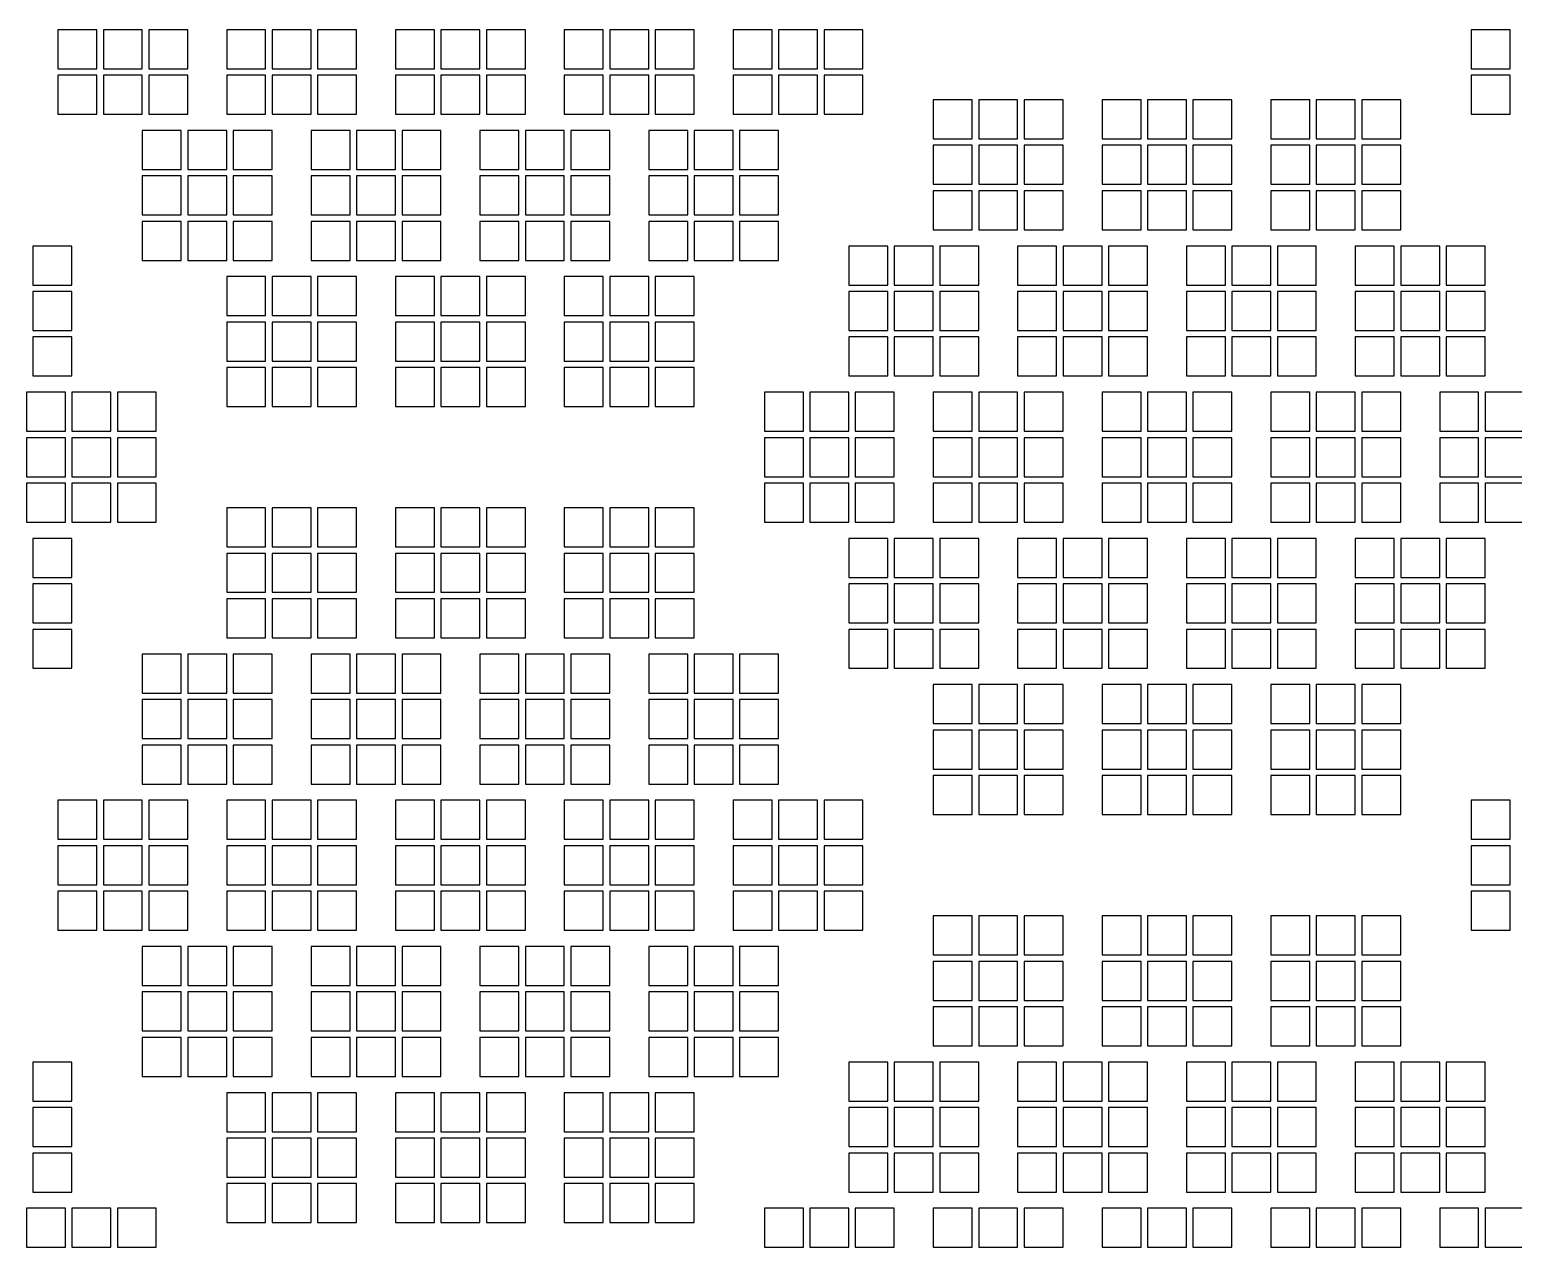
# Model space of a CAD drawing. Extents: x -49 to 54, y -38 to 38.
# Drawn here: x 15.73 to 27.16, y 8.05 to 17.43 of the extents above; entities that cross this region are included whole.
import ezdxf

# ---------------------------------------------------------------- set-up
doc = ezdxf.new("R2010")
doc.units = 0
doc.layers.add('BACK_LAYER', color=5, linetype='CONTINUOUS')

msp = doc.modelspace()

# ---------------------------------------------------------------- linework, layer by layer
at = {"layer": 'BACK_LAYER'}
for points in [[(15.947, 17.13), (16.247, 17.13), (16.247, 17.43), (15.947, 17.43)], [(16.297, 17.13), (16.597, 17.13), (16.597, 17.43), (16.297, 17.43)], [(16.647, 17.13), (16.947, 17.13), (16.947, 17.43), (16.647, 17.43)], [(17.247, 17.13), (17.547, 17.13), (17.547, 17.43), (17.247, 17.43)], [(17.597, 17.13), (17.897, 17.13), (17.897, 17.43), (17.597, 17.43)], [(17.947, 17.13), (18.247, 17.13), (18.247, 17.43), (17.947, 17.43)], [(18.547, 17.13), (18.847, 17.13), (18.847, 17.43), (18.547, 17.43)], [(18.897, 17.13), (19.197, 17.13), (19.197, 17.43), (18.897, 17.43)], [(19.247, 17.13), (19.547, 17.13), (19.547, 17.43), (19.247, 17.43)], [(19.847, 17.13), (20.147, 17.13), (20.147, 17.43), (19.847, 17.43)], [(20.197, 17.13), (20.497, 17.13), (20.497, 17.43), (20.197, 17.43)], [(20.547, 17.13), (20.847, 17.13), (20.847, 17.43), (20.547, 17.43)], [(21.147, 17.13), (21.447, 17.13), (21.447, 17.43), (21.147, 17.43)], [(21.497, 17.13), (21.797, 17.13), (21.797, 17.43), (21.497, 17.43)], [(21.847, 17.13), (22.147, 17.13), (22.147, 17.43), (21.847, 17.43)], [(26.83, 17.13), (27.13, 17.13), (27.13, 17.43), (26.83, 17.43)], [(15.947, 16.78), (16.247, 16.78), (16.247, 17.08), (15.947, 17.08)], [(16.297, 16.78), (16.597, 16.78), (16.597, 17.08), (16.297, 17.08)], [(16.647, 16.78), (16.947, 16.78), (16.947, 17.08), (16.647, 17.08)], [(17.247, 16.78), (17.547, 16.78), (17.547, 17.08), (17.247, 17.08)], [(17.597, 16.78), (17.897, 16.78), (17.897, 17.08), (17.597, 17.08)], [(17.947, 16.78), (18.247, 16.78), (18.247, 17.08), (17.947, 17.08)], [(18.547, 16.78), (18.847, 16.78), (18.847, 17.08), (18.547, 17.08)], [(18.897, 16.78), (19.197, 16.78), (19.197, 17.08), (18.897, 17.08)], [(19.247, 16.78), (19.547, 16.78), (19.547, 17.08), (19.247, 17.08)], [(19.847, 16.78), (20.147, 16.78), (20.147, 17.08), (19.847, 17.08)], [(20.197, 16.78), (20.497, 16.78), (20.497, 17.08), (20.197, 17.08)], [(20.547, 16.78), (20.847, 16.78), (20.847, 17.08), (20.547, 17.08)], [(21.147, 16.78), (21.447, 16.78), (21.447, 17.08), (21.147, 17.08)], [(21.497, 16.78), (21.797, 16.78), (21.797, 17.08), (21.497, 17.08)], [(21.847, 16.78), (22.147, 16.78), (22.147, 17.08), (21.847, 17.08)], [(26.83, 16.78), (27.13, 16.78), (27.13, 17.08), (26.83, 17.08)], [(22.688, 16.59), (22.988, 16.59), (22.988, 16.89), (22.688, 16.89)], [(23.038, 16.59), (23.338, 16.59), (23.338, 16.89), (23.038, 16.89)], [(23.388, 16.59), (23.688, 16.59), (23.688, 16.89), (23.388, 16.89)], [(23.988, 16.59), (24.288, 16.59), (24.288, 16.89), (23.988, 16.89)], [(24.338, 16.59), (24.638, 16.59), (24.638, 16.89), (24.338, 16.89)], [(24.688, 16.59), (24.988, 16.59), (24.988, 16.89), (24.688, 16.89)], [(25.288, 16.59), (25.588, 16.59), (25.588, 16.89), (25.288, 16.89)], [(25.638, 16.59), (25.938, 16.59), (25.938, 16.89), (25.638, 16.89)], [(25.988, 16.59), (26.288, 16.59), (26.288, 16.89), (25.988, 16.89)], [(16.597, 16.354), (16.897, 16.354), (16.897, 16.654), (16.597, 16.654)], [(16.947, 16.354), (17.247, 16.354), (17.247, 16.654), (16.947, 16.654)], [(17.297, 16.354), (17.597, 16.354), (17.597, 16.654), (17.297, 16.654)], [(17.897, 16.354), (18.197, 16.354), (18.197, 16.654), (17.897, 16.654)], [(18.247, 16.354), (18.547, 16.354), (18.547, 16.654), (18.247, 16.654)], [(18.597, 16.354), (18.897, 16.354), (18.897, 16.654), (18.597, 16.654)], [(19.197, 16.354), (19.497, 16.354), (19.497, 16.654), (19.197, 16.654)], [(19.547, 16.354), (19.847, 16.354), (19.847, 16.654), (19.547, 16.654)], [(19.897, 16.354), (20.197, 16.354), (20.197, 16.654), (19.897, 16.654)], [(20.497, 16.354), (20.797, 16.354), (20.797, 16.654), (20.497, 16.654)], [(20.847, 16.354), (21.147, 16.354), (21.147, 16.654), (20.847, 16.654)], [(21.197, 16.354), (21.497, 16.354), (21.497, 16.654), (21.197, 16.654)], [(22.688, 16.24), (22.988, 16.24), (22.988, 16.54), (22.688, 16.54)], [(23.038, 16.24), (23.338, 16.24), (23.338, 16.54), (23.038, 16.54)], [(23.388, 16.24), (23.688, 16.24), (23.688, 16.54), (23.388, 16.54)], [(23.988, 16.24), (24.288, 16.24), (24.288, 16.54), (23.988, 16.54)], [(24.338, 16.24), (24.638, 16.24), (24.638, 16.54), (24.338, 16.54)], [(24.688, 16.24), (24.988, 16.24), (24.988, 16.54), (24.688, 16.54)], [(25.288, 16.24), (25.588, 16.24), (25.588, 16.54), (25.288, 16.54)], [(25.638, 16.24), (25.938, 16.24), (25.938, 16.54), (25.638, 16.54)], [(25.988, 16.24), (26.288, 16.24), (26.288, 16.54), (25.988, 16.54)], [(16.597, 16.004), (16.897, 16.004), (16.897, 16.304), (16.597, 16.304)], [(16.947, 16.004), (17.247, 16.004), (17.247, 16.304), (16.947, 16.304)], [(17.297, 16.004), (17.597, 16.004), (17.597, 16.304), (17.297, 16.304)], [(17.897, 16.004), (18.197, 16.004), (18.197, 16.304), (17.897, 16.304)], [(18.247, 16.004), (18.547, 16.004), (18.547, 16.304), (18.247, 16.304)], [(18.597, 16.004), (18.897, 16.004), (18.897, 16.304), (18.597, 16.304)], [(19.197, 16.004), (19.497, 16.004), (19.497, 16.304), (19.197, 16.304)], [(19.547, 16.004), (19.847, 16.004), (19.847, 16.304), (19.547, 16.304)], [(19.897, 16.004), (20.197, 16.004), (20.197, 16.304), (19.897, 16.304)], [(20.497, 16.004), (20.797, 16.004), (20.797, 16.304), (20.497, 16.304)], [(20.847, 16.004), (21.147, 16.004), (21.147, 16.304), (20.847, 16.304)], [(21.197, 16.004), (21.497, 16.004), (21.497, 16.304), (21.197, 16.304)], [(22.688, 15.89), (22.988, 15.89), (22.988, 16.19), (22.688, 16.19)], [(23.038, 15.89), (23.338, 15.89), (23.338, 16.19), (23.038, 16.19)], [(23.388, 15.89), (23.688, 15.89), (23.688, 16.19), (23.388, 16.19)], [(23.988, 15.89), (24.288, 15.89), (24.288, 16.19), (23.988, 16.19)], [(24.338, 15.89), (24.638, 15.89), (24.638, 16.19), (24.338, 16.19)], [(24.688, 15.89), (24.988, 15.89), (24.988, 16.19), (24.688, 16.19)], [(25.288, 15.89), (25.588, 15.89), (25.588, 16.19), (25.288, 16.19)], [(25.638, 15.89), (25.938, 15.89), (25.938, 16.19), (25.638, 16.19)], [(25.988, 15.89), (26.288, 15.89), (26.288, 16.19), (25.988, 16.19)], [(16.597, 15.654), (16.897, 15.654), (16.897, 15.954), (16.597, 15.954)], [(16.947, 15.654), (17.247, 15.654), (17.247, 15.954), (16.947, 15.954)], [(17.297, 15.654), (17.597, 15.654), (17.597, 15.954), (17.297, 15.954)], [(17.897, 15.654), (18.197, 15.654), (18.197, 15.954), (17.897, 15.954)], [(18.247, 15.654), (18.547, 15.654), (18.547, 15.954), (18.247, 15.954)], [(18.597, 15.654), (18.897, 15.654), (18.897, 15.954), (18.597, 15.954)], [(19.197, 15.654), (19.497, 15.654), (19.497, 15.954), (19.197, 15.954)], [(19.547, 15.654), (19.847, 15.654), (19.847, 15.954), (19.547, 15.954)], [(19.897, 15.654), (20.197, 15.654), (20.197, 15.954), (19.897, 15.954)], [(20.497, 15.654), (20.797, 15.654), (20.797, 15.954), (20.497, 15.954)], [(20.847, 15.654), (21.147, 15.654), (21.147, 15.954), (20.847, 15.954)], [(21.197, 15.654), (21.497, 15.654), (21.497, 15.954), (21.197, 15.954)], [(15.755, 15.464), (16.055, 15.464), (16.055, 15.764), (15.755, 15.764)], [(22.038, 15.464), (22.338, 15.464), (22.338, 15.764), (22.038, 15.764)], [(22.388, 15.464), (22.688, 15.464), (22.688, 15.764), (22.388, 15.764)], [(22.738, 15.464), (23.038, 15.464), (23.038, 15.764), (22.738, 15.764)], [(23.338, 15.464), (23.638, 15.464), (23.638, 15.764), (23.338, 15.764)], [(23.688, 15.464), (23.988, 15.464), (23.988, 15.764), (23.688, 15.764)], [(24.038, 15.464), (24.338, 15.464), (24.338, 15.764), (24.038, 15.764)], [(24.638, 15.464), (24.938, 15.464), (24.938, 15.764), (24.638, 15.764)], [(24.988, 15.464), (25.288, 15.464), (25.288, 15.764), (24.988, 15.764)], [(25.338, 15.464), (25.638, 15.464), (25.638, 15.764), (25.338, 15.764)], [(25.938, 15.464), (26.238, 15.464), (26.238, 15.764), (25.938, 15.764)], [(26.288, 15.464), (26.588, 15.464), (26.588, 15.764), (26.288, 15.764)], [(26.638, 15.464), (26.938, 15.464), (26.938, 15.764), (26.638, 15.764)], [(17.247, 15.229), (17.547, 15.229), (17.547, 15.529), (17.247, 15.529)], [(17.597, 15.229), (17.897, 15.229), (17.897, 15.529), (17.597, 15.529)], [(17.947, 15.229), (18.247, 15.229), (18.247, 15.529), (17.947, 15.529)], [(18.547, 15.229), (18.847, 15.229), (18.847, 15.529), (18.547, 15.529)], [(18.897, 15.229), (19.197, 15.229), (19.197, 15.529), (18.897, 15.529)], [(19.247, 15.229), (19.547, 15.229), (19.547, 15.529), (19.247, 15.529)], [(19.847, 15.229), (20.147, 15.229), (20.147, 15.529), (19.847, 15.529)], [(20.197, 15.229), (20.497, 15.229), (20.497, 15.529), (20.197, 15.529)], [(20.547, 15.229), (20.847, 15.229), (20.847, 15.529), (20.547, 15.529)], [(15.755, 15.114), (16.055, 15.114), (16.055, 15.414), (15.755, 15.414)], [(22.038, 15.114), (22.338, 15.114), (22.338, 15.414), (22.038, 15.414)], [(22.388, 15.114), (22.688, 15.114), (22.688, 15.414), (22.388, 15.414)], [(22.738, 15.114), (23.038, 15.114), (23.038, 15.414), (22.738, 15.414)], [(23.338, 15.114), (23.638, 15.114), (23.638, 15.414), (23.338, 15.414)], [(23.688, 15.114), (23.988, 15.114), (23.988, 15.414), (23.688, 15.414)], [(24.038, 15.114), (24.338, 15.114), (24.338, 15.414), (24.038, 15.414)], [(24.638, 15.114), (24.938, 15.114), (24.938, 15.414), (24.638, 15.414)], [(24.988, 15.114), (25.288, 15.114), (25.288, 15.414), (24.988, 15.414)], [(25.338, 15.114), (25.638, 15.114), (25.638, 15.414), (25.338, 15.414)], [(25.938, 15.114), (26.238, 15.114), (26.238, 15.414), (25.938, 15.414)], [(26.288, 15.114), (26.588, 15.114), (26.588, 15.414), (26.288, 15.414)], [(26.638, 15.114), (26.938, 15.114), (26.938, 15.414), (26.638, 15.414)], [(17.247, 14.879), (17.547, 14.879), (17.547, 15.179), (17.247, 15.179)], [(17.597, 14.879), (17.897, 14.879), (17.897, 15.179), (17.597, 15.179)], [(17.947, 14.879), (18.247, 14.879), (18.247, 15.179), (17.947, 15.179)], [(18.547, 14.879), (18.847, 14.879), (18.847, 15.179), (18.547, 15.179)], [(18.897, 14.879), (19.197, 14.879), (19.197, 15.179), (18.897, 15.179)], [(19.247, 14.879), (19.547, 14.879), (19.547, 15.179), (19.247, 15.179)], [(19.847, 14.879), (20.147, 14.879), (20.147, 15.179), (19.847, 15.179)], [(20.197, 14.879), (20.497, 14.879), (20.497, 15.179), (20.197, 15.179)], [(20.547, 14.879), (20.847, 14.879), (20.847, 15.179), (20.547, 15.179)], [(15.755, 14.764), (16.055, 14.764), (16.055, 15.064), (15.755, 15.064)], [(22.038, 14.764), (22.338, 14.764), (22.338, 15.064), (22.038, 15.064)], [(22.388, 14.764), (22.688, 14.764), (22.688, 15.064), (22.388, 15.064)], [(22.738, 14.764), (23.038, 14.764), (23.038, 15.064), (22.738, 15.064)], [(23.338, 14.764), (23.638, 14.764), (23.638, 15.064), (23.338, 15.064)], [(23.688, 14.764), (23.988, 14.764), (23.988, 15.064), (23.688, 15.064)], [(24.038, 14.764), (24.338, 14.764), (24.338, 15.064), (24.038, 15.064)], [(24.638, 14.764), (24.938, 14.764), (24.938, 15.064), (24.638, 15.064)], [(24.988, 14.764), (25.288, 14.764), (25.288, 15.064), (24.988, 15.064)], [(25.338, 14.764), (25.638, 14.764), (25.638, 15.064), (25.338, 15.064)], [(25.938, 14.764), (26.238, 14.764), (26.238, 15.064), (25.938, 15.064)], [(26.288, 14.764), (26.588, 14.764), (26.588, 15.064), (26.288, 15.064)], [(26.638, 14.764), (26.938, 14.764), (26.938, 15.064), (26.638, 15.064)], [(17.247, 14.529), (17.547, 14.529), (17.547, 14.829), (17.247, 14.829)], [(17.597, 14.529), (17.897, 14.529), (17.897, 14.829), (17.597, 14.829)], [(17.947, 14.529), (18.247, 14.529), (18.247, 14.829), (17.947, 14.829)], [(18.547, 14.529), (18.847, 14.529), (18.847, 14.829), (18.547, 14.829)], [(18.897, 14.529), (19.197, 14.529), (19.197, 14.829), (18.897, 14.829)], [(19.247, 14.529), (19.547, 14.529), (19.547, 14.829), (19.247, 14.829)], [(19.847, 14.529), (20.147, 14.529), (20.147, 14.829), (19.847, 14.829)], [(20.197, 14.529), (20.497, 14.529), (20.497, 14.829), (20.197, 14.829)], [(20.547, 14.529), (20.847, 14.529), (20.847, 14.829), (20.547, 14.829)], [(15.705, 14.338), (16.005, 14.338), (16.005, 14.638), (15.705, 14.638)], [(16.055, 14.338), (16.355, 14.338), (16.355, 14.638), (16.055, 14.638)], [(16.405, 14.338), (16.705, 14.338), (16.705, 14.638), (16.405, 14.638)], [(21.388, 14.338), (21.688, 14.338), (21.688, 14.638), (21.388, 14.638)], [(21.738, 14.338), (22.038, 14.338), (22.038, 14.638), (21.738, 14.638)], [(22.088, 14.338), (22.388, 14.338), (22.388, 14.638), (22.088, 14.638)], [(22.688, 14.338), (22.988, 14.338), (22.988, 14.638), (22.688, 14.638)], [(23.038, 14.338), (23.338, 14.338), (23.338, 14.638), (23.038, 14.638)], [(23.388, 14.338), (23.688, 14.338), (23.688, 14.638), (23.388, 14.638)], [(23.988, 14.338), (24.288, 14.338), (24.288, 14.638), (23.988, 14.638)], [(24.338, 14.338), (24.638, 14.338), (24.638, 14.638), (24.338, 14.638)], [(24.688, 14.338), (24.988, 14.338), (24.988, 14.638), (24.688, 14.638)], [(25.288, 14.338), (25.588, 14.338), (25.588, 14.638), (25.288, 14.638)], [(25.638, 14.338), (25.938, 14.338), (25.938, 14.638), (25.638, 14.638)], [(25.988, 14.338), (26.288, 14.338), (26.288, 14.638), (25.988, 14.638)], [(26.588, 14.338), (26.888, 14.338), (26.888, 14.638), (26.588, 14.638)], [(26.938, 14.338), (27.238, 14.338), (27.238, 14.638), (26.938, 14.638)], [(15.705, 13.988), (16.005, 13.988), (16.005, 14.288), (15.705, 14.288)], [(16.055, 13.988), (16.355, 13.988), (16.355, 14.288), (16.055, 14.288)], [(16.405, 13.988), (16.705, 13.988), (16.705, 14.288), (16.405, 14.288)], [(21.388, 13.988), (21.688, 13.988), (21.688, 14.288), (21.388, 14.288)], [(21.738, 13.988), (22.038, 13.988), (22.038, 14.288), (21.738, 14.288)], [(22.088, 13.988), (22.388, 13.988), (22.388, 14.288), (22.088, 14.288)], [(22.688, 13.988), (22.988, 13.988), (22.988, 14.288), (22.688, 14.288)], [(23.038, 13.988), (23.338, 13.988), (23.338, 14.288), (23.038, 14.288)], [(23.388, 13.988), (23.688, 13.988), (23.688, 14.288), (23.388, 14.288)], [(23.988, 13.988), (24.288, 13.988), (24.288, 14.288), (23.988, 14.288)], [(24.338, 13.988), (24.638, 13.988), (24.638, 14.288), (24.338, 14.288)], [(24.688, 13.988), (24.988, 13.988), (24.988, 14.288), (24.688, 14.288)], [(25.288, 13.988), (25.588, 13.988), (25.588, 14.288), (25.288, 14.288)], [(25.638, 13.988), (25.938, 13.988), (25.938, 14.288), (25.638, 14.288)], [(25.988, 13.988), (26.288, 13.988), (26.288, 14.288), (25.988, 14.288)], [(26.588, 13.988), (26.888, 13.988), (26.888, 14.288), (26.588, 14.288)], [(26.938, 13.988), (27.238, 13.988), (27.238, 14.288), (26.938, 14.288)], [(15.705, 13.638), (16.005, 13.638), (16.005, 13.938), (15.705, 13.938)], [(16.055, 13.638), (16.355, 13.638), (16.355, 13.938), (16.055, 13.938)], [(16.405, 13.638), (16.705, 13.638), (16.705, 13.938), (16.405, 13.938)], [(21.388, 13.638), (21.688, 13.638), (21.688, 13.938), (21.388, 13.938)], [(21.738, 13.638), (22.038, 13.638), (22.038, 13.938), (21.738, 13.938)], [(22.088, 13.638), (22.388, 13.638), (22.388, 13.938), (22.088, 13.938)], [(22.688, 13.638), (22.988, 13.638), (22.988, 13.938), (22.688, 13.938)], [(23.038, 13.638), (23.338, 13.638), (23.338, 13.938), (23.038, 13.938)], [(23.388, 13.638), (23.688, 13.638), (23.688, 13.938), (23.388, 13.938)], [(23.988, 13.638), (24.288, 13.638), (24.288, 13.938), (23.988, 13.938)], [(24.338, 13.638), (24.638, 13.638), (24.638, 13.938), (24.338, 13.938)], [(24.688, 13.638), (24.988, 13.638), (24.988, 13.938), (24.688, 13.938)], [(25.288, 13.638), (25.588, 13.638), (25.588, 13.938), (25.288, 13.938)], [(25.638, 13.638), (25.938, 13.638), (25.938, 13.938), (25.638, 13.938)], [(25.988, 13.638), (26.288, 13.638), (26.288, 13.938), (25.988, 13.938)], [(26.588, 13.638), (26.888, 13.638), (26.888, 13.938), (26.588, 13.938)], [(26.938, 13.638), (27.238, 13.638), (27.238, 13.938), (26.938, 13.938)], [(17.247, 13.448), (17.547, 13.448), (17.547, 13.748), (17.247, 13.748)], [(17.597, 13.448), (17.897, 13.448), (17.897, 13.748), (17.597, 13.748)], [(17.947, 13.448), (18.247, 13.448), (18.247, 13.748), (17.947, 13.748)], [(18.547, 13.448), (18.847, 13.448), (18.847, 13.748), (18.547, 13.748)], [(18.897, 13.448), (19.197, 13.448), (19.197, 13.748), (18.897, 13.748)], [(19.247, 13.448), (19.547, 13.448), (19.547, 13.748), (19.247, 13.748)], [(19.847, 13.448), (20.147, 13.448), (20.147, 13.748), (19.847, 13.748)], [(20.197, 13.448), (20.497, 13.448), (20.497, 13.748), (20.197, 13.748)], [(20.547, 13.448), (20.847, 13.448), (20.847, 13.748), (20.547, 13.748)], [(15.755, 13.213), (16.055, 13.213), (16.055, 13.513), (15.755, 13.513)], [(22.038, 13.213), (22.338, 13.213), (22.338, 13.513), (22.038, 13.513)], [(22.388, 13.213), (22.688, 13.213), (22.688, 13.513), (22.388, 13.513)], [(22.738, 13.213), (23.038, 13.213), (23.038, 13.513), (22.738, 13.513)], [(23.338, 13.213), (23.638, 13.213), (23.638, 13.513), (23.338, 13.513)], [(23.688, 13.213), (23.988, 13.213), (23.988, 13.513), (23.688, 13.513)], [(24.038, 13.213), (24.338, 13.213), (24.338, 13.513), (24.038, 13.513)], [(24.638, 13.213), (24.938, 13.213), (24.938, 13.513), (24.638, 13.513)], [(24.988, 13.213), (25.288, 13.213), (25.288, 13.513), (24.988, 13.513)], [(25.338, 13.213), (25.638, 13.213), (25.638, 13.513), (25.338, 13.513)], [(25.938, 13.213), (26.238, 13.213), (26.238, 13.513), (25.938, 13.513)], [(26.288, 13.213), (26.588, 13.213), (26.588, 13.513), (26.288, 13.513)], [(26.638, 13.213), (26.938, 13.213), (26.938, 13.513), (26.638, 13.513)], [(17.247, 13.098), (17.547, 13.098), (17.547, 13.398), (17.247, 13.398)], [(17.597, 13.098), (17.897, 13.098), (17.897, 13.398), (17.597, 13.398)], [(17.947, 13.098), (18.247, 13.098), (18.247, 13.398), (17.947, 13.398)], [(18.547, 13.098), (18.847, 13.098), (18.847, 13.398), (18.547, 13.398)], [(18.897, 13.098), (19.197, 13.098), (19.197, 13.398), (18.897, 13.398)], [(19.247, 13.098), (19.547, 13.098), (19.547, 13.398), (19.247, 13.398)], [(19.847, 13.098), (20.147, 13.098), (20.147, 13.398), (19.847, 13.398)], [(20.197, 13.098), (20.497, 13.098), (20.497, 13.398), (20.197, 13.398)], [(20.547, 13.098), (20.847, 13.098), (20.847, 13.398), (20.547, 13.398)], [(15.755, 12.863), (16.055, 12.863), (16.055, 13.163), (15.755, 13.163)], [(22.038, 12.863), (22.338, 12.863), (22.338, 13.163), (22.038, 13.163)], [(22.388, 12.863), (22.688, 12.863), (22.688, 13.163), (22.388, 13.163)], [(22.738, 12.863), (23.038, 12.863), (23.038, 13.163), (22.738, 13.163)], [(23.338, 12.863), (23.638, 12.863), (23.638, 13.163), (23.338, 13.163)], [(23.688, 12.863), (23.988, 12.863), (23.988, 13.163), (23.688, 13.163)], [(24.038, 12.863), (24.338, 12.863), (24.338, 13.163), (24.038, 13.163)], [(24.638, 12.863), (24.938, 12.863), (24.938, 13.163), (24.638, 13.163)], [(24.988, 12.863), (25.288, 12.863), (25.288, 13.163), (24.988, 13.163)], [(25.338, 12.863), (25.638, 12.863), (25.638, 13.163), (25.338, 13.163)], [(25.938, 12.863), (26.238, 12.863), (26.238, 13.163), (25.938, 13.163)], [(26.288, 12.863), (26.588, 12.863), (26.588, 13.163), (26.288, 13.163)], [(26.638, 12.863), (26.938, 12.863), (26.938, 13.163), (26.638, 13.163)], [(17.247, 12.748), (17.547, 12.748), (17.547, 13.048), (17.247, 13.048)], [(17.597, 12.748), (17.897, 12.748), (17.897, 13.048), (17.597, 13.048)], [(17.947, 12.748), (18.247, 12.748), (18.247, 13.048), (17.947, 13.048)], [(18.547, 12.748), (18.847, 12.748), (18.847, 13.048), (18.547, 13.048)], [(18.897, 12.748), (19.197, 12.748), (19.197, 13.048), (18.897, 13.048)], [(19.247, 12.748), (19.547, 12.748), (19.547, 13.048), (19.247, 13.048)], [(19.847, 12.748), (20.147, 12.748), (20.147, 13.048), (19.847, 13.048)], [(20.197, 12.748), (20.497, 12.748), (20.497, 13.048), (20.197, 13.048)], [(20.547, 12.748), (20.847, 12.748), (20.847, 13.048), (20.547, 13.048)], [(15.755, 12.513), (16.055, 12.513), (16.055, 12.813), (15.755, 12.813)], [(22.038, 12.513), (22.338, 12.513), (22.338, 12.813), (22.038, 12.813)], [(22.388, 12.513), (22.688, 12.513), (22.688, 12.813), (22.388, 12.813)], [(22.738, 12.513), (23.038, 12.513), (23.038, 12.813), (22.738, 12.813)], [(23.338, 12.513), (23.638, 12.513), (23.638, 12.813), (23.338, 12.813)], [(23.688, 12.513), (23.988, 12.513), (23.988, 12.813), (23.688, 12.813)], [(24.038, 12.513), (24.338, 12.513), (24.338, 12.813), (24.038, 12.813)], [(24.638, 12.513), (24.938, 12.513), (24.938, 12.813), (24.638, 12.813)], [(24.988, 12.513), (25.288, 12.513), (25.288, 12.813), (24.988, 12.813)], [(25.338, 12.513), (25.638, 12.513), (25.638, 12.813), (25.338, 12.813)], [(25.938, 12.513), (26.238, 12.513), (26.238, 12.813), (25.938, 12.813)], [(26.288, 12.513), (26.588, 12.513), (26.588, 12.813), (26.288, 12.813)], [(26.638, 12.513), (26.938, 12.513), (26.938, 12.813), (26.638, 12.813)], [(16.597, 12.322), (16.897, 12.322), (16.897, 12.622), (16.597, 12.622)], [(16.947, 12.322), (17.247, 12.322), (17.247, 12.622), (16.947, 12.622)], [(17.297, 12.322), (17.597, 12.322), (17.597, 12.622), (17.297, 12.622)], [(17.897, 12.322), (18.197, 12.322), (18.197, 12.622), (17.897, 12.622)], [(18.247, 12.322), (18.547, 12.322), (18.547, 12.622), (18.247, 12.622)], [(18.597, 12.322), (18.897, 12.322), (18.897, 12.622), (18.597, 12.622)], [(19.197, 12.322), (19.497, 12.322), (19.497, 12.622), (19.197, 12.622)], [(19.547, 12.322), (19.847, 12.322), (19.847, 12.622), (19.547, 12.622)], [(19.897, 12.322), (20.197, 12.322), (20.197, 12.622), (19.897, 12.622)], [(20.497, 12.322), (20.797, 12.322), (20.797, 12.622), (20.497, 12.622)], [(20.847, 12.322), (21.147, 12.322), (21.147, 12.622), (20.847, 12.622)], [(21.197, 12.322), (21.497, 12.322), (21.497, 12.622), (21.197, 12.622)], [(22.688, 12.087), (22.988, 12.087), (22.988, 12.387), (22.688, 12.387)], [(23.038, 12.087), (23.338, 12.087), (23.338, 12.387), (23.038, 12.387)], [(23.388, 12.087), (23.688, 12.087), (23.688, 12.387), (23.388, 12.387)], [(23.988, 12.087), (24.288, 12.087), (24.288, 12.387), (23.988, 12.387)], [(24.338, 12.087), (24.638, 12.087), (24.638, 12.387), (24.338, 12.387)], [(24.688, 12.087), (24.988, 12.087), (24.988, 12.387), (24.688, 12.387)], [(25.288, 12.087), (25.588, 12.087), (25.588, 12.387), (25.288, 12.387)], [(25.638, 12.087), (25.938, 12.087), (25.938, 12.387), (25.638, 12.387)], [(25.988, 12.087), (26.288, 12.087), (26.288, 12.387), (25.988, 12.387)], [(16.597, 11.972), (16.897, 11.972), (16.897, 12.272), (16.597, 12.272)], [(16.947, 11.972), (17.247, 11.972), (17.247, 12.272), (16.947, 12.272)], [(17.297, 11.972), (17.597, 11.972), (17.597, 12.272), (17.297, 12.272)], [(17.897, 11.972), (18.197, 11.972), (18.197, 12.272), (17.897, 12.272)], [(18.247, 11.972), (18.547, 11.972), (18.547, 12.272), (18.247, 12.272)], [(18.597, 11.972), (18.897, 11.972), (18.897, 12.272), (18.597, 12.272)], [(19.197, 11.972), (19.497, 11.972), (19.497, 12.272), (19.197, 12.272)], [(19.547, 11.972), (19.847, 11.972), (19.847, 12.272), (19.547, 12.272)], [(19.897, 11.972), (20.197, 11.972), (20.197, 12.272), (19.897, 12.272)], [(20.497, 11.972), (20.797, 11.972), (20.797, 12.272), (20.497, 12.272)], [(20.847, 11.972), (21.147, 11.972), (21.147, 12.272), (20.847, 12.272)], [(21.197, 11.972), (21.497, 11.972), (21.497, 12.272), (21.197, 12.272)], [(22.688, 11.737), (22.988, 11.737), (22.988, 12.037), (22.688, 12.037)], [(23.038, 11.737), (23.338, 11.737), (23.338, 12.037), (23.038, 12.037)], [(23.388, 11.737), (23.688, 11.737), (23.688, 12.037), (23.388, 12.037)], [(23.988, 11.737), (24.288, 11.737), (24.288, 12.037), (23.988, 12.037)], [(24.338, 11.737), (24.638, 11.737), (24.638, 12.037), (24.338, 12.037)], [(24.688, 11.737), (24.988, 11.737), (24.988, 12.037), (24.688, 12.037)], [(25.288, 11.737), (25.588, 11.737), (25.588, 12.037), (25.288, 12.037)], [(25.638, 11.737), (25.938, 11.737), (25.938, 12.037), (25.638, 12.037)], [(25.988, 11.737), (26.288, 11.737), (26.288, 12.037), (25.988, 12.037)], [(16.597, 11.622), (16.897, 11.622), (16.897, 11.922), (16.597, 11.922)], [(16.947, 11.622), (17.247, 11.622), (17.247, 11.922), (16.947, 11.922)], [(17.297, 11.622), (17.597, 11.622), (17.597, 11.922), (17.297, 11.922)], [(17.897, 11.622), (18.197, 11.622), (18.197, 11.922), (17.897, 11.922)], [(18.247, 11.622), (18.547, 11.622), (18.547, 11.922), (18.247, 11.922)], [(18.597, 11.622), (18.897, 11.622), (18.897, 11.922), (18.597, 11.922)], [(19.197, 11.622), (19.497, 11.622), (19.497, 11.922), (19.197, 11.922)], [(19.547, 11.622), (19.847, 11.622), (19.847, 11.922), (19.547, 11.922)], [(19.897, 11.622), (20.197, 11.622), (20.197, 11.922), (19.897, 11.922)], [(20.497, 11.622), (20.797, 11.622), (20.797, 11.922), (20.497, 11.922)], [(20.847, 11.622), (21.147, 11.622), (21.147, 11.922), (20.847, 11.922)], [(21.197, 11.622), (21.497, 11.622), (21.497, 11.922), (21.197, 11.922)], [(22.688, 11.387), (22.988, 11.387), (22.988, 11.687), (22.688, 11.687)], [(23.038, 11.387), (23.338, 11.387), (23.338, 11.687), (23.038, 11.687)], [(23.388, 11.387), (23.688, 11.387), (23.688, 11.687), (23.388, 11.687)], [(23.988, 11.387), (24.288, 11.387), (24.288, 11.687), (23.988, 11.687)], [(24.338, 11.387), (24.638, 11.387), (24.638, 11.687), (24.338, 11.687)], [(24.688, 11.387), (24.988, 11.387), (24.988, 11.687), (24.688, 11.687)], [(25.288, 11.387), (25.588, 11.387), (25.588, 11.687), (25.288, 11.687)], [(25.638, 11.387), (25.938, 11.387), (25.938, 11.687), (25.638, 11.687)], [(25.988, 11.387), (26.288, 11.387), (26.288, 11.687), (25.988, 11.687)], [(15.947, 11.197), (16.247, 11.197), (16.247, 11.497), (15.947, 11.497)], [(16.297, 11.197), (16.597, 11.197), (16.597, 11.497), (16.297, 11.497)], [(16.647, 11.197), (16.947, 11.197), (16.947, 11.497), (16.647, 11.497)], [(17.247, 11.197), (17.547, 11.197), (17.547, 11.497), (17.247, 11.497)], [(17.597, 11.197), (17.897, 11.197), (17.897, 11.497), (17.597, 11.497)], [(17.947, 11.197), (18.247, 11.197), (18.247, 11.497), (17.947, 11.497)], [(18.547, 11.197), (18.847, 11.197), (18.847, 11.497), (18.547, 11.497)], [(18.897, 11.197), (19.197, 11.197), (19.197, 11.497), (18.897, 11.497)], [(19.247, 11.197), (19.547, 11.197), (19.547, 11.497), (19.247, 11.497)], [(19.847, 11.197), (20.147, 11.197), (20.147, 11.497), (19.847, 11.497)], [(20.197, 11.197), (20.497, 11.197), (20.497, 11.497), (20.197, 11.497)], [(20.547, 11.197), (20.847, 11.197), (20.847, 11.497), (20.547, 11.497)], [(21.147, 11.197), (21.447, 11.197), (21.447, 11.497), (21.147, 11.497)], [(21.497, 11.197), (21.797, 11.197), (21.797, 11.497), (21.497, 11.497)], [(21.847, 11.197), (22.147, 11.197), (22.147, 11.497), (21.847, 11.497)], [(26.83, 11.197), (27.13, 11.197), (27.13, 11.497), (26.83, 11.497)], [(15.947, 10.847), (16.247, 10.847), (16.247, 11.147), (15.947, 11.147)], [(16.297, 10.847), (16.597, 10.847), (16.597, 11.147), (16.297, 11.147)], [(16.647, 10.847), (16.947, 10.847), (16.947, 11.147), (16.647, 11.147)], [(17.247, 10.847), (17.547, 10.847), (17.547, 11.147), (17.247, 11.147)], [(17.597, 10.847), (17.897, 10.847), (17.897, 11.147), (17.597, 11.147)], [(17.947, 10.847), (18.247, 10.847), (18.247, 11.147), (17.947, 11.147)], [(18.547, 10.847), (18.847, 10.847), (18.847, 11.147), (18.547, 11.147)], [(18.897, 10.847), (19.197, 10.847), (19.197, 11.147), (18.897, 11.147)], [(19.247, 10.847), (19.547, 10.847), (19.547, 11.147), (19.247, 11.147)], [(19.847, 10.847), (20.147, 10.847), (20.147, 11.147), (19.847, 11.147)], [(20.197, 10.847), (20.497, 10.847), (20.497, 11.147), (20.197, 11.147)], [(20.547, 10.847), (20.847, 10.847), (20.847, 11.147), (20.547, 11.147)], [(21.147, 10.847), (21.447, 10.847), (21.447, 11.147), (21.147, 11.147)], [(21.497, 10.847), (21.797, 10.847), (21.797, 11.147), (21.497, 11.147)], [(21.847, 10.847), (22.147, 10.847), (22.147, 11.147), (21.847, 11.147)], [(26.83, 10.847), (27.13, 10.847), (27.13, 11.147), (26.83, 11.147)], [(15.947, 10.497), (16.247, 10.497), (16.247, 10.797), (15.947, 10.797)], [(16.297, 10.497), (16.597, 10.497), (16.597, 10.797), (16.297, 10.797)], [(16.647, 10.497), (16.947, 10.497), (16.947, 10.797), (16.647, 10.797)], [(17.247, 10.497), (17.547, 10.497), (17.547, 10.797), (17.247, 10.797)], [(17.597, 10.497), (17.897, 10.497), (17.897, 10.797), (17.597, 10.797)], [(17.947, 10.497), (18.247, 10.497), (18.247, 10.797), (17.947, 10.797)], [(18.547, 10.497), (18.847, 10.497), (18.847, 10.797), (18.547, 10.797)], [(18.897, 10.497), (19.197, 10.497), (19.197, 10.797), (18.897, 10.797)], [(19.247, 10.497), (19.547, 10.497), (19.547, 10.797), (19.247, 10.797)], [(19.847, 10.497), (20.147, 10.497), (20.147, 10.797), (19.847, 10.797)], [(20.197, 10.497), (20.497, 10.497), (20.497, 10.797), (20.197, 10.797)], [(20.547, 10.497), (20.847, 10.497), (20.847, 10.797), (20.547, 10.797)], [(21.147, 10.497), (21.447, 10.497), (21.447, 10.797), (21.147, 10.797)], [(21.497, 10.497), (21.797, 10.497), (21.797, 10.797), (21.497, 10.797)], [(21.847, 10.497), (22.147, 10.497), (22.147, 10.797), (21.847, 10.797)], [(26.83, 10.497), (27.13, 10.497), (27.13, 10.797), (26.83, 10.797)], [(22.688, 10.306), (22.988, 10.306), (22.988, 10.606), (22.688, 10.606)], [(23.038, 10.306), (23.338, 10.306), (23.338, 10.606), (23.038, 10.606)], [(23.388, 10.306), (23.688, 10.306), (23.688, 10.606), (23.388, 10.606)], [(23.988, 10.306), (24.288, 10.306), (24.288, 10.606), (23.988, 10.606)], [(24.338, 10.306), (24.638, 10.306), (24.638, 10.606), (24.338, 10.606)], [(24.688, 10.306), (24.988, 10.306), (24.988, 10.606), (24.688, 10.606)], [(25.288, 10.306), (25.588, 10.306), (25.588, 10.606), (25.288, 10.606)], [(25.638, 10.306), (25.938, 10.306), (25.938, 10.606), (25.638, 10.606)], [(25.988, 10.306), (26.288, 10.306), (26.288, 10.606), (25.988, 10.606)], [(16.597, 10.071), (16.897, 10.071), (16.897, 10.371), (16.597, 10.371)], [(16.947, 10.071), (17.247, 10.071), (17.247, 10.371), (16.947, 10.371)], [(17.297, 10.071), (17.597, 10.071), (17.597, 10.371), (17.297, 10.371)], [(17.897, 10.071), (18.197, 10.071), (18.197, 10.371), (17.897, 10.371)], [(18.247, 10.071), (18.547, 10.071), (18.547, 10.371), (18.247, 10.371)], [(18.597, 10.071), (18.897, 10.071), (18.897, 10.371), (18.597, 10.371)], [(19.197, 10.071), (19.497, 10.071), (19.497, 10.371), (19.197, 10.371)], [(19.547, 10.071), (19.847, 10.071), (19.847, 10.371), (19.547, 10.371)], [(19.897, 10.071), (20.197, 10.071), (20.197, 10.371), (19.897, 10.371)], [(20.497, 10.071), (20.797, 10.071), (20.797, 10.371), (20.497, 10.371)], [(20.847, 10.071), (21.147, 10.071), (21.147, 10.371), (20.847, 10.371)], [(21.197, 10.071), (21.497, 10.071), (21.497, 10.371), (21.197, 10.371)], [(22.688, 9.956), (22.988, 9.956), (22.988, 10.256), (22.688, 10.256)], [(23.038, 9.956), (23.338, 9.956), (23.338, 10.256), (23.038, 10.256)], [(23.388, 9.956), (23.688, 9.956), (23.688, 10.256), (23.388, 10.256)], [(23.988, 9.956), (24.288, 9.956), (24.288, 10.256), (23.988, 10.256)], [(24.338, 9.956), (24.638, 9.956), (24.638, 10.256), (24.338, 10.256)], [(24.688, 9.956), (24.988, 9.956), (24.988, 10.256), (24.688, 10.256)], [(25.288, 9.956), (25.588, 9.956), (25.588, 10.256), (25.288, 10.256)], [(25.638, 9.956), (25.938, 9.956), (25.938, 10.256), (25.638, 10.256)], [(25.988, 9.956), (26.288, 9.956), (26.288, 10.256), (25.988, 10.256)], [(16.597, 9.721), (16.897, 9.721), (16.897, 10.021), (16.597, 10.021)], [(16.947, 9.721), (17.247, 9.721), (17.247, 10.021), (16.947, 10.021)], [(17.297, 9.721), (17.597, 9.721), (17.597, 10.021), (17.297, 10.021)], [(17.897, 9.721), (18.197, 9.721), (18.197, 10.021), (17.897, 10.021)], [(18.247, 9.721), (18.547, 9.721), (18.547, 10.021), (18.247, 10.021)], [(18.597, 9.721), (18.897, 9.721), (18.897, 10.021), (18.597, 10.021)], [(19.197, 9.721), (19.497, 9.721), (19.497, 10.021), (19.197, 10.021)], [(19.547, 9.721), (19.847, 9.721), (19.847, 10.021), (19.547, 10.021)], [(19.897, 9.721), (20.197, 9.721), (20.197, 10.021), (19.897, 10.021)], [(20.497, 9.721), (20.797, 9.721), (20.797, 10.021), (20.497, 10.021)], [(20.847, 9.721), (21.147, 9.721), (21.147, 10.021), (20.847, 10.021)], [(21.197, 9.721), (21.497, 9.721), (21.497, 10.021), (21.197, 10.021)], [(22.688, 9.606), (22.988, 9.606), (22.988, 9.906), (22.688, 9.906)], [(23.038, 9.606), (23.338, 9.606), (23.338, 9.906), (23.038, 9.906)], [(23.388, 9.606), (23.688, 9.606), (23.688, 9.906), (23.388, 9.906)], [(23.988, 9.606), (24.288, 9.606), (24.288, 9.906), (23.988, 9.906)], [(24.338, 9.606), (24.638, 9.606), (24.638, 9.906), (24.338, 9.906)], [(24.688, 9.606), (24.988, 9.606), (24.988, 9.906), (24.688, 9.906)], [(25.288, 9.606), (25.588, 9.606), (25.588, 9.906), (25.288, 9.906)], [(25.638, 9.606), (25.938, 9.606), (25.938, 9.906), (25.638, 9.906)], [(25.988, 9.606), (26.288, 9.606), (26.288, 9.906), (25.988, 9.906)], [(16.597, 9.371), (16.897, 9.371), (16.897, 9.671), (16.597, 9.671)], [(16.947, 9.371), (17.247, 9.371), (17.247, 9.671), (16.947, 9.671)], [(17.297, 9.371), (17.597, 9.371), (17.597, 9.671), (17.297, 9.671)], [(17.897, 9.371), (18.197, 9.371), (18.197, 9.671), (17.897, 9.671)], [(18.247, 9.371), (18.547, 9.371), (18.547, 9.671), (18.247, 9.671)], [(18.597, 9.371), (18.897, 9.371), (18.897, 9.671), (18.597, 9.671)], [(19.197, 9.371), (19.497, 9.371), (19.497, 9.671), (19.197, 9.671)], [(19.547, 9.371), (19.847, 9.371), (19.847, 9.671), (19.547, 9.671)], [(19.897, 9.371), (20.197, 9.371), (20.197, 9.671), (19.897, 9.671)], [(20.497, 9.371), (20.797, 9.371), (20.797, 9.671), (20.497, 9.671)], [(20.847, 9.371), (21.147, 9.371), (21.147, 9.671), (20.847, 9.671)], [(21.197, 9.371), (21.497, 9.371), (21.497, 9.671), (21.197, 9.671)], [(15.755, 9.18), (16.055, 9.18), (16.055, 9.48), (15.755, 9.48)], [(22.038, 9.18), (22.338, 9.18), (22.338, 9.48), (22.038, 9.48)], [(22.388, 9.18), (22.688, 9.18), (22.688, 9.48), (22.388, 9.48)], [(22.738, 9.18), (23.038, 9.18), (23.038, 9.48), (22.738, 9.48)], [(23.338, 9.18), (23.638, 9.18), (23.638, 9.48), (23.338, 9.48)], [(23.688, 9.18), (23.988, 9.18), (23.988, 9.48), (23.688, 9.48)], [(24.038, 9.18), (24.338, 9.18), (24.338, 9.48), (24.038, 9.48)], [(24.638, 9.18), (24.938, 9.18), (24.938, 9.48), (24.638, 9.48)], [(24.988, 9.18), (25.288, 9.18), (25.288, 9.48), (24.988, 9.48)], [(25.338, 9.18), (25.638, 9.18), (25.638, 9.48), (25.338, 9.48)], [(25.938, 9.18), (26.238, 9.18), (26.238, 9.48), (25.938, 9.48)], [(26.288, 9.18), (26.588, 9.18), (26.588, 9.48), (26.288, 9.48)], [(26.638, 9.18), (26.938, 9.18), (26.938, 9.48), (26.638, 9.48)], [(17.247, 8.945), (17.547, 8.945), (17.547, 9.245), (17.247, 9.245)], [(17.597, 8.945), (17.897, 8.945), (17.897, 9.245), (17.597, 9.245)], [(17.947, 8.945), (18.247, 8.945), (18.247, 9.245), (17.947, 9.245)], [(18.547, 8.945), (18.847, 8.945), (18.847, 9.245), (18.547, 9.245)], [(18.897, 8.945), (19.197, 8.945), (19.197, 9.245), (18.897, 9.245)], [(19.247, 8.945), (19.547, 8.945), (19.547, 9.245), (19.247, 9.245)], [(19.847, 8.945), (20.147, 8.945), (20.147, 9.245), (19.847, 9.245)], [(20.197, 8.945), (20.497, 8.945), (20.497, 9.245), (20.197, 9.245)], [(20.547, 8.945), (20.847, 8.945), (20.847, 9.245), (20.547, 9.245)], [(15.755, 8.83), (16.055, 8.83), (16.055, 9.13), (15.755, 9.13)], [(22.038, 8.83), (22.338, 8.83), (22.338, 9.13), (22.038, 9.13)], [(22.388, 8.83), (22.688, 8.83), (22.688, 9.13), (22.388, 9.13)], [(22.738, 8.83), (23.038, 8.83), (23.038, 9.13), (22.738, 9.13)], [(23.338, 8.83), (23.638, 8.83), (23.638, 9.13), (23.338, 9.13)], [(23.688, 8.83), (23.988, 8.83), (23.988, 9.13), (23.688, 9.13)], [(24.038, 8.83), (24.338, 8.83), (24.338, 9.13), (24.038, 9.13)], [(24.638, 8.83), (24.938, 8.83), (24.938, 9.13), (24.638, 9.13)], [(24.988, 8.83), (25.288, 8.83), (25.288, 9.13), (24.988, 9.13)], [(25.338, 8.83), (25.638, 8.83), (25.638, 9.13), (25.338, 9.13)], [(25.938, 8.83), (26.238, 8.83), (26.238, 9.13), (25.938, 9.13)], [(26.288, 8.83), (26.588, 8.83), (26.588, 9.13), (26.288, 9.13)], [(26.638, 8.83), (26.938, 8.83), (26.938, 9.13), (26.638, 9.13)], [(17.247, 8.595), (17.547, 8.595), (17.547, 8.895), (17.247, 8.895)], [(17.597, 8.595), (17.897, 8.595), (17.897, 8.895), (17.597, 8.895)], [(17.947, 8.595), (18.247, 8.595), (18.247, 8.895), (17.947, 8.895)], [(18.547, 8.595), (18.847, 8.595), (18.847, 8.895), (18.547, 8.895)], [(18.897, 8.595), (19.197, 8.595), (19.197, 8.895), (18.897, 8.895)], [(19.247, 8.595), (19.547, 8.595), (19.547, 8.895), (19.247, 8.895)], [(19.847, 8.595), (20.147, 8.595), (20.147, 8.895), (19.847, 8.895)], [(20.197, 8.595), (20.497, 8.595), (20.497, 8.895), (20.197, 8.895)], [(20.547, 8.595), (20.847, 8.595), (20.847, 8.895), (20.547, 8.895)], [(15.755, 8.48), (16.055, 8.48), (16.055, 8.78), (15.755, 8.78)], [(22.038, 8.48), (22.338, 8.48), (22.338, 8.78), (22.038, 8.78)], [(22.388, 8.48), (22.688, 8.48), (22.688, 8.78), (22.388, 8.78)], [(22.738, 8.48), (23.038, 8.48), (23.038, 8.78), (22.738, 8.78)], [(23.338, 8.48), (23.638, 8.48), (23.638, 8.78), (23.338, 8.78)], [(23.688, 8.48), (23.988, 8.48), (23.988, 8.78), (23.688, 8.78)], [(24.038, 8.48), (24.338, 8.48), (24.338, 8.78), (24.038, 8.78)], [(24.638, 8.48), (24.938, 8.48), (24.938, 8.78), (24.638, 8.78)], [(24.988, 8.48), (25.288, 8.48), (25.288, 8.78), (24.988, 8.78)], [(25.338, 8.48), (25.638, 8.48), (25.638, 8.78), (25.338, 8.78)], [(25.938, 8.48), (26.238, 8.48), (26.238, 8.78), (25.938, 8.78)], [(26.288, 8.48), (26.588, 8.48), (26.588, 8.78), (26.288, 8.78)], [(26.638, 8.48), (26.938, 8.48), (26.938, 8.78), (26.638, 8.78)], [(17.247, 8.245), (17.547, 8.245), (17.547, 8.545), (17.247, 8.545)], [(17.597, 8.245), (17.897, 8.245), (17.897, 8.545), (17.597, 8.545)], [(17.947, 8.245), (18.247, 8.245), (18.247, 8.545), (17.947, 8.545)], [(18.547, 8.245), (18.847, 8.245), (18.847, 8.545), (18.547, 8.545)], [(18.897, 8.245), (19.197, 8.245), (19.197, 8.545), (18.897, 8.545)], [(19.247, 8.245), (19.547, 8.245), (19.547, 8.545), (19.247, 8.545)], [(19.847, 8.245), (20.147, 8.245), (20.147, 8.545), (19.847, 8.545)], [(20.197, 8.245), (20.497, 8.245), (20.497, 8.545), (20.197, 8.545)], [(20.547, 8.245), (20.847, 8.245), (20.847, 8.545), (20.547, 8.545)], [(15.705, 8.055), (16.005, 8.055), (16.005, 8.355), (15.705, 8.355)], [(16.055, 8.055), (16.355, 8.055), (16.355, 8.355), (16.055, 8.355)], [(16.405, 8.055), (16.705, 8.055), (16.705, 8.355), (16.405, 8.355)], [(21.388, 8.055), (21.688, 8.055), (21.688, 8.355), (21.388, 8.355)], [(21.738, 8.055), (22.038, 8.055), (22.038, 8.355), (21.738, 8.355)], [(22.088, 8.055), (22.388, 8.055), (22.388, 8.355), (22.088, 8.355)], [(22.688, 8.055), (22.988, 8.055), (22.988, 8.355), (22.688, 8.355)], [(23.038, 8.055), (23.338, 8.055), (23.338, 8.355), (23.038, 8.355)], [(23.388, 8.055), (23.688, 8.055), (23.688, 8.355), (23.388, 8.355)], [(23.988, 8.055), (24.288, 8.055), (24.288, 8.355), (23.988, 8.355)], [(24.338, 8.055), (24.638, 8.055), (24.638, 8.355), (24.338, 8.355)], [(24.688, 8.055), (24.988, 8.055), (24.988, 8.355), (24.688, 8.355)], [(25.288, 8.055), (25.588, 8.055), (25.588, 8.355), (25.288, 8.355)], [(25.638, 8.055), (25.938, 8.055), (25.938, 8.355), (25.638, 8.355)], [(25.988, 8.055), (26.288, 8.055), (26.288, 8.355), (25.988, 8.355)], [(26.588, 8.055), (26.888, 8.055), (26.888, 8.355), (26.588, 8.355)], [(26.938, 8.055), (27.238, 8.055), (27.238, 8.355), (26.938, 8.355)]]:
    msp.add_lwpolyline(points, close=True, dxfattribs=at)

doc.saveas('drawing.dxf')
